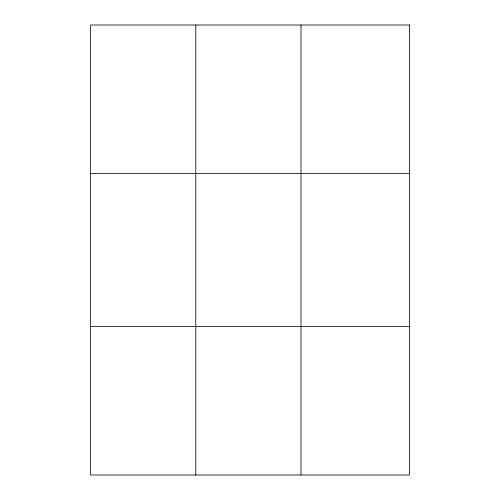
<?xml version="1.0" encoding="UTF-8"?>
<svg xmlns="http://www.w3.org/2000/svg" width="500" height="500" viewBox="0 0 500 500"><rect width="100%" height="100%" fill="white"/><g stroke="black" fill="none" stroke-linecap="round" stroke-linejoin="round"><path stroke-width="0.75" d="M195.794 475L195.794 25M301.019 475L301.019 25M90.562 173.5L409.438 173.5M90.562 326.5L409.438 326.5M409.438 25L409.438 475L90.562 475L90.562 25L409.438 25"/></g></svg>
